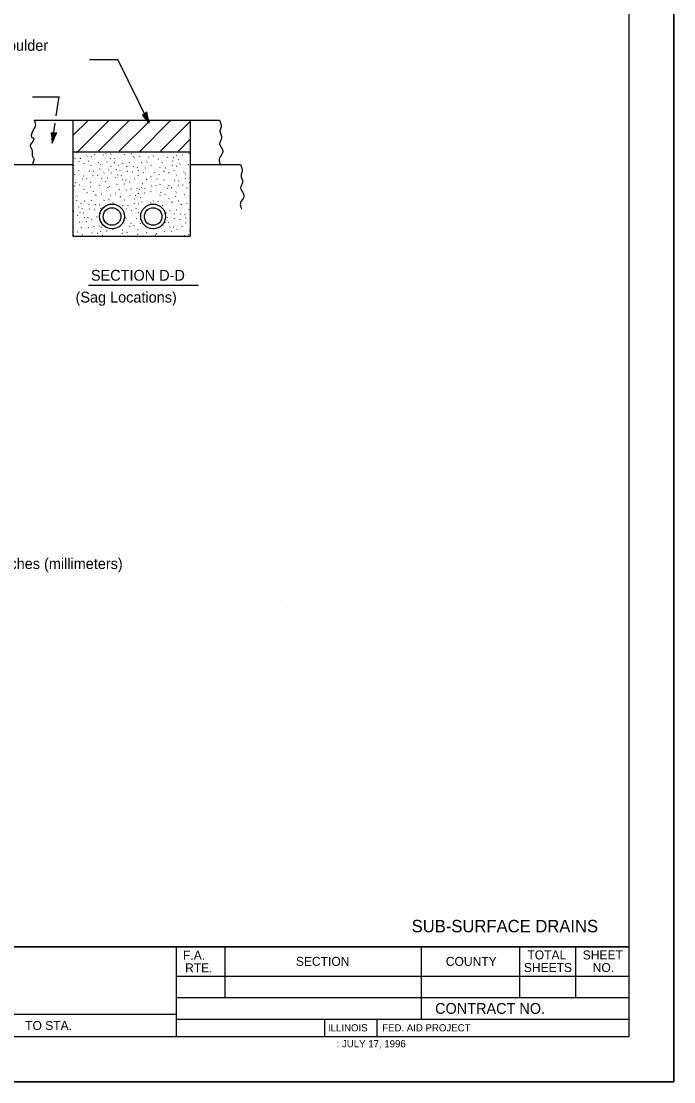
# Model space of a CAD drawing. Extents: x 600886 to 602246, y 1107 to 1547.
# Drawn here: x 602100.7 to 602245.6, y 1107 to 1342.5 of the extents above; entities that cross this region are included whole.
import ezdxf

# ---------------------------------------------------------------- set-up
doc = ezdxf.new("R2010")
doc.units = 0
for name, color, linetype in [('Design_EX_Roadway Notes', 7, 'Continuous'), ('Drainage_PR_Pipe Culvert', 7, 'Continuous'), ('Level 48', 7, 'Continuous'), ('Sheets_50 Reference Boundary', 7, 'Continuous'), ('Sheets_General Details', 7, 'Continuous'), ('Sheets_Printer Plotting Border', 7, 'Continuous')]:
    doc.layers.add(name, color=color, linetype=linetype)

msp = doc.modelspace()

# ---------------------------------------------------------------- linework, layer by layer
at = {"layer": 'Design_EX_Roadway Notes'}
for p, q in [((602115.82, 1334.01), (602122.11, 1334.01)), ((602129.04, 1319.92), (602122.11, 1334.01)), ((602103.16, 1325.73), (602109.11, 1325.73)), ((602108.45, 1321.5), (602109.11, 1325.73)), ((602107.51, 1315.46), (602108.2, 1319.86))]:
    msp.add_line(p, q, dxfattribs=at)
for points in [[(602128.12, 1321.92), (602127.62, 1321.6), (602128.27, 1320.87), (602129.04, 1319.92), (602128.76, 1321.21), (602128.58, 1322.37), (602128.12, 1321.92), (602127.82, 1321.66), (602128.69, 1320.65), (602128.46, 1322.12), (602128.11, 1321.71), (602128.43, 1321.2), (602128.32, 1321.79)], [(602107.9, 1317.63), (602107.31, 1317.65), (602107.42, 1316.69), (602107.51, 1315.46), (602108.01, 1316.68), (602108.54, 1317.73), (602107.9, 1317.63), (602107.5, 1317.59), (602107.63, 1316.26), (602108.3, 1317.59), (602107.77, 1317.46), (602107.74, 1316.86), (602107.98, 1317.41)]]:
    msp.add_lwpolyline(points, dxfattribs=at)
at = {"layer": 'Drainage_PR_Pipe Culvert'}
for p, q in [((602103.55, 1320.54), (602144.68, 1320.54)), ((602112.14, 1320.54), (602112.14, 1294.78)), ((602112.29, 1317.26), (602115.54, 1320.5)), ((602113.23, 1313.61), (602120.16, 1320.53)), ((602117.85, 1313.65), (602124.58, 1320.38)), ((602122.44, 1313.65), (602129.28, 1320.49)), ((602126.97, 1313.61), (602133.76, 1320.39)), ((602131.61, 1313.67), (602138.13, 1320.18)), ((602138.15, 1320.54), (602138.15, 1294.78)), ((602135.55, 1313.67), (602138.12, 1316.24)), ((602112.14, 1313.55), (602138.15, 1313.55)), ((602112.54, 1312.06), (602112.62, 1312.13)), ((602112.96, 1313.27), (602113.04, 1313.34)), ((602113.78, 1312.03), (602113.86, 1312.1)), ((602115.23, 1312.56), (602115.31, 1312.64)), ((602116.19, 1312.41), (602116.26, 1312.49)), ((602116.94, 1312.86), (602117.02, 1312.94)), ((602118.85, 1312.78), (602118.92, 1312.86)), ((602119.44, 1313.07), (602119.52, 1313.14)), ((602120.41, 1311.98), (602120.49, 1312.05)), ((602120.49, 1312.97), (602120.57, 1313.05)), ((602121.41, 1312.05), (602121.48, 1312.13)), ((602123.62, 1312.82), (602123.7, 1312.9)), ((602125.07, 1313.07), (602125.15, 1313.14)), ((602125.59, 1312.31), (602125.66, 1312.38)), ((602125.65, 1312.31), (602125.72, 1312.38)), ((602126.92, 1312.49), (602127, 1312.57)), ((602128.86, 1312.31), (602128.94, 1312.38)), ((602129.98, 1312.52), (602130.06, 1312.6)), ((602130.83, 1313.49), (602130.88, 1313.55)), ((602132.34, 1313.43), (602132.42, 1313.51)), ((602133.16, 1312.25), (602133.24, 1312.32)), ((602134.44, 1312.19), (602134.51, 1312.26)), ((602135.07, 1312.64), (602135.15, 1312.72)), ((602135.24, 1313.54), (602135.25, 1313.55)), ((602136.46, 1312.75), (602136.53, 1312.83)), ((602137.85, 1313.04), (602137.93, 1313.11)), ((602099.02, 1310.7), (602112.14, 1310.7)), ((602112.25, 1310.5), (602112.33, 1310.58)), ((602113.44, 1311.32), (602113.51, 1311.39)), ((602114.55, 1310.95), (602114.62, 1311.03)), ((602115.59, 1311.47), (602115.66, 1311.55)), ((602116.12, 1310.48), (602116.2, 1310.55)), ((602117.82, 1311.08), (602117.89, 1311.16)), ((602118.11, 1309.68), (602118.19, 1309.76)), ((602118.19, 1310.67), (602118.27, 1310.75)), ((602119.64, 1311.21), (602119.72, 1311.28)), ((602120.56, 1310.29), (602120.64, 1310.37)), ((602121.33, 1311.06), (602121.41, 1311.14)), ((602121.75, 1309.62), (602121.83, 1309.7)), ((602122.29, 1310.4), (602122.36, 1310.48)), ((602123.13, 1310.94), (602123.21, 1311.02)), ((602124.1, 1310.22), (602124.18, 1310.3)), ((602124.62, 1311.1), (602124.7, 1311.17)), ((602125.53, 1310.19), (602125.6, 1310.26)), ((602126.44, 1310.07), (602126.51, 1310.14)), ((602127.38, 1311.13), (602127.45, 1311.2)), ((602128.16, 1309.92), (602128.24, 1309.99)), ((602128.53, 1311.25), (602128.6, 1311.32)), ((602129.41, 1310.49), (602129.48, 1310.57)), ((602131.07, 1311.92), (602131.15, 1311.99)), ((602131.46, 1309.95), (602131.54, 1310.02)), ((602131.89, 1311.16), (602131.97, 1311.23)), ((602132.71, 1309.92), (602132.78, 1309.99)), ((602134.16, 1310.45), (602134.23, 1310.53)), ((602134.23, 1311.44), (602134.31, 1311.52)), ((602135.11, 1310.3), (602135.19, 1310.37)), ((602135.54, 1311.75), (602135.61, 1311.83)), ((602135.87, 1310.75), (602135.94, 1310.83)), ((602137.77, 1310.67), (602137.85, 1310.74)), ((602138.15, 1310.7), (602149.37, 1310.7)), ((602112.5, 1308.38), (602112.57, 1308.45)), ((602113.4, 1309.32), (602113.47, 1309.39)), ((602114.21, 1307.48), (602114.29, 1307.55)), ((602114.48, 1308.11), (602114.56, 1308.19)), ((602115.14, 1307.62), (602115.21, 1307.69)), ((602115.76, 1309.2), (602115.83, 1309.28)), ((602116.59, 1308.15), (602116.66, 1308.23)), ((602116.66, 1309.14), (602116.74, 1309.22)), ((602117.58, 1308.23), (602117.66, 1308.3)), ((602118.51, 1307.54), (602118.59, 1307.61)), ((602119.03, 1308.76), (602119.11, 1308.84)), ((602119.85, 1307.66), (602119.92, 1307.73)), ((602120.06, 1309.44), (602120.14, 1309.52)), ((602120.67, 1308.78), (602120.74, 1308.86)), ((602121.57, 1307.75), (602121.65, 1307.82)), ((602122.06, 1308.35), (602122.14, 1308.43)), ((602122.53, 1309.37), (602122.6, 1309.45)), ((602122.85, 1308.29), (602122.92, 1308.37)), ((602123.12, 1307.29), (602123.2, 1307.37)), ((602123.88, 1307.26), (602123.95, 1307.34)), ((602124.16, 1309.19), (602124.24, 1309.26)), ((602125.35, 1308.98), (602125.42, 1309.05)), ((602125.8, 1307.43), (602125.88, 1307.51)), ((602126.59, 1308.22), (602126.67, 1308.3)), ((602126.65, 1309.31), (602126.72, 1309.39)), ((602127.8, 1308.83), (602127.88, 1308.9)), ((602128.51, 1307.36), (602128.59, 1307.43)), ((602129.44, 1307.98), (602129.51, 1308.05)), ((602130.19, 1308.86), (602130.27, 1308.93)), ((602130.79, 1307.45), (602130.86, 1307.52)), ((602131.18, 1308.39), (602131.26, 1308.46)), ((602132.36, 1309.21), (602132.44, 1309.28)), ((602133.47, 1308.84), (602133.55, 1308.92)), ((602134.51, 1309.36), (602134.59, 1309.43)), ((602135.05, 1308.36), (602135.12, 1308.44)), ((602136.74, 1308.97), (602136.82, 1309.05)), ((602137.04, 1307.57), (602137.12, 1307.64)), ((602137.12, 1308.56), (602137.19, 1308.64)), ((602112.52, 1305.9), (602112.59, 1305.98)), ((602112.64, 1306.63), (602112.71, 1306.7)), ((602113.61, 1306.09), (602113.69, 1306.17)), ((602114.53, 1305.17), (602114.6, 1305.25)), ((602115.98, 1305.71), (602116.05, 1305.78)), ((602116.05, 1306.7), (602116.13, 1306.78)), ((602117.94, 1306.05), (602118.02, 1306.13)), ((602119.39, 1306.84), (602119.47, 1306.92)), ((602119.91, 1305.54), (602119.98, 1305.61)), ((602120.21, 1305.84), (602120.29, 1305.92)), ((602121.91, 1306.26), (602121.98, 1306.34)), ((602122.42, 1305.08), (602122.5, 1305.16)), ((602123.5, 1306.34), (602123.58, 1306.42)), ((602123.94, 1305.02), (602124.01, 1305.1)), ((602124.69, 1306.81), (602124.77, 1306.89)), ((602125.09, 1305.26), (602125.17, 1305.34)), ((602126.36, 1305.39), (602126.44, 1305.46)), ((602126.83, 1305.13), (602126.91, 1305.21)), ((602127.28, 1305.58), (602127.36, 1305.66)), ((602127.53, 1306.43), (602127.6, 1306.51)), ((602128.12, 1305.33), (602128.2, 1305.41)), ((602129.58, 1305.87), (602129.65, 1305.94)), ((602130.57, 1305.94), (602130.65, 1306.02)), ((602131.42, 1306.27), (602131.5, 1306.34)), ((602132.32, 1307.21), (602132.4, 1307.28)), ((602133.14, 1305.36), (602133.21, 1305.44)), ((602133.41, 1306), (602133.49, 1306.08)), ((602134.06, 1305.51), (602134.14, 1305.58)), ((602134.68, 1307.09), (602134.76, 1307.17)), ((602135.51, 1306.04), (602135.59, 1306.12)), ((602135.59, 1307.03), (602135.67, 1307.11)), ((602136.51, 1306.12), (602136.58, 1306.19)), ((602137.44, 1305.42), (602137.52, 1305.5)), ((602137.96, 1306.65), (602138.04, 1306.73)), ((602112.14, 1304.62), (602112.16, 1304.64)), ((602112.92, 1302.65), (602113, 1302.73)), ((602113, 1303.65), (602113.08, 1303.72)), ((602114.73, 1302.54), (602114.8, 1302.61)), ((602115.21, 1304.42), (602115.29, 1304.49)), ((602116.21, 1302.69), (602116.29, 1302.77)), ((602116.67, 1304.66), (602116.74, 1304.73)), ((602117.18, 1303.9), (602117.26, 1303.98)), ((602117.24, 1303.9), (602117.32, 1303.98)), ((602118.51, 1304.08), (602118.59, 1304.16)), ((602118.97, 1302.72), (602119.05, 1302.8)), ((602120.12, 1302.84), (602120.2, 1302.92)), ((602120.45, 1303.9), (602120.53, 1303.98)), ((602121.57, 1304.11), (602121.65, 1304.19)), ((602122.66, 1303.51), (602122.74, 1303.58)), ((602123.48, 1302.75), (602123.56, 1302.83)), ((602124.76, 1303.84), (602124.83, 1303.92)), ((602125.83, 1303.04), (602125.9, 1303.11)), ((602126.03, 1303.78), (602126.1, 1303.86)), ((602126.66, 1304.23), (602126.74, 1304.31)), ((602127.13, 1303.34), (602127.2, 1303.42)), ((602128.05, 1304.34), (602128.13, 1304.42)), ((602129.45, 1304.63), (602129.52, 1304.71)), ((602129.96, 1302.55), (602130.03, 1302.62)), ((602131.44, 1303.79), (602131.52, 1303.87)), ((602131.56, 1304.52), (602131.64, 1304.59)), ((602132.54, 1303.98), (602132.61, 1304.05)), ((602133.45, 1303.06), (602133.53, 1303.14)), ((602134.9, 1303.6), (602134.98, 1303.67)), ((602134.98, 1304.59), (602135.06, 1304.67)), ((602135.59, 1302.55), (602135.67, 1302.62)), ((602136.86, 1303.94), (602136.94, 1304.02)), ((602112.15, 1301.88), (602112.23, 1301.96)), ((602112.26, 1300.37), (602112.33, 1300.45)), ((602113.34, 1301.22), (602113.42, 1301.29)), ((602113.88, 1301.99), (602113.95, 1302.07)), ((602114.12, 1300.96), (602114.2, 1301.04)), ((602115.7, 1301.81), (602115.77, 1301.89)), ((602115.76, 1300.78), (602115.83, 1300.86)), ((602116.94, 1300.57), (602117.01, 1300.65)), ((602117.12, 1301.78), (602117.2, 1301.86)), ((602118.03, 1301.66), (602118.1, 1301.74)), ((602118.24, 1300.9), (602118.32, 1300.98)), ((602121, 1302.08), (602121.07, 1302.16)), ((602123.06, 1301.54), (602123.14, 1301.61)), ((602123.95, 1300.8), (602124.03, 1300.88)), ((602124.3, 1301.51), (602124.38, 1301.58)), ((602125.07, 1300.44), (602125.14, 1300.51)), ((602125.75, 1302.04), (602125.83, 1302.12)), ((602126.1, 1300.95), (602126.18, 1301.03)), ((602126.7, 1301.89), (602126.78, 1301.97)), ((602127.46, 1302.34), (602127.54, 1302.42)), ((602129.37, 1302.26), (602129.44, 1302.34)), ((602131.01, 1302.45), (602131.08, 1302.53)), ((602131.92, 1301.54), (602132, 1301.61)), ((602133.65, 1300.43), (602133.73, 1300.5)), ((602134.14, 1302.3), (602134.21, 1302.38)), ((602135.14, 1300.58), (602135.21, 1300.65)), ((602136.11, 1301.79), (602136.18, 1301.87)), ((602136.17, 1301.79), (602136.24, 1301.87)), ((602137.44, 1301.97), (602137.52, 1302.05)), ((602137.89, 1300.61), (602137.97, 1300.68)), ((602113.17, 1299.34), (602113.24, 1299.42)), ((602113.5, 1297.86), (602113.58, 1297.93)), ((602113.65, 1299.95), (602113.73, 1300.02)), ((602114.44, 1299.89), (602114.52, 1299.96)), ((602114.71, 1298.89), (602114.79, 1298.96)), ((602115.09, 1297.94), (602115.17, 1298.01)), ((602115.47, 1298.86), (602115.54, 1298.93)), ((602116.29, 1298.4), (602116.36, 1298.48)), ((602117.39, 1299.02), (602117.47, 1299.1)), ((602118.18, 1299.81), (602118.26, 1299.89)), ((602123.92, 1298.8), (602123.99, 1298.88)), ((602126.28, 1298.68), (602126.35, 1298.76)), ((602126.64, 1299.96), (602126.72, 1300.03)), ((602127.18, 1298.63), (602127.26, 1298.7)), ((602132.58, 1297.84), (602132.65, 1297.91)), ((602132.81, 1299.88), (602132.88, 1299.96)), ((602133.05, 1298.85), (602133.12, 1298.93)), ((602134.62, 1299.7), (602134.7, 1299.78)), ((602134.68, 1298.67), (602134.76, 1298.75)), ((602135.86, 1298.46), (602135.94, 1298.53)), ((602136.05, 1299.67), (602136.12, 1299.75)), ((602136.96, 1299.55), (602137.03, 1299.63)), ((602137.17, 1298.79), (602137.24, 1298.87)), ((602113.17, 1295.71), (602113.24, 1295.78)), ((602114.01, 1296.68), (602114.09, 1296.75)), ((602115.53, 1296.61), (602115.6, 1296.69)), ((602116.68, 1296.86), (602116.76, 1296.93)), ((602117.95, 1296.98), (602118.03, 1297.05)), ((602118.26, 1295.83), (602118.33, 1295.9)), ((602118.42, 1296.72), (602118.5, 1296.8)), ((602119.64, 1295.93), (602119.72, 1296.01)), ((602121.04, 1296.22), (602121.11, 1296.3)), ((602123.16, 1296.11), (602123.23, 1296.18)), ((602124.13, 1295.57), (602124.2, 1295.65)), ((602124.73, 1296.96), (602124.81, 1297.03)), ((602125, 1297.59), (602125.08, 1297.67)), ((602125.65, 1297.1), (602125.73, 1297.17)), ((602126.57, 1296.18), (602126.65, 1296.26)), ((602127.11, 1297.63), (602127.18, 1297.71)), ((602128.46, 1295.53), (602128.53, 1295.61)), ((602129.91, 1296.32), (602129.99, 1296.4)), ((602132.09, 1297.23), (602132.17, 1297.31)), ((602132.43, 1295.75), (602132.5, 1295.82)), ((602133.36, 1297.77), (602133.44, 1297.85)), ((602133.64, 1296.78), (602133.71, 1296.85)), ((602134.02, 1295.82), (602134.09, 1295.9)), ((602134.4, 1296.75), (602134.47, 1296.82)), ((602135.21, 1296.29), (602135.29, 1296.37)), ((602136.32, 1296.91), (602136.4, 1296.99)), ((602137.11, 1297.7), (602137.18, 1297.78)), ((602138.05, 1295.91), (602138.12, 1295.99)), ((602112.14, 1294.78), (602138.15, 1294.78)), ((602114.26, 1295.1), (602114.33, 1295.18)), ((602116.35, 1295.43), (602116.42, 1295.51)), ((602117.62, 1295.37), (602117.7, 1295.45)), ((602118.72, 1294.94), (602118.8, 1295.01)), ((602123.04, 1295.38), (602123.11, 1295.46)), ((602126.49, 1295.19), (602126.57, 1295.27)), ((602130.43, 1295.02), (602130.5, 1295.1)), ((602130.73, 1295.32), (602130.81, 1295.4)), ((602135.65, 1294.78), (602135.68, 1294.82)), ((602136.88, 1294.87), (602136.96, 1294.94)), ((602137.8, 1295.06), (602137.88, 1295.14))]:
    msp.add_line(p, q, dxfattribs=at)
for centre, radius in [((602120.83, 1299.16), 2.76), ((602120.83, 1299.16), 1.95), ((602129.95, 1299.16), 2.76), ((602129.95, 1299.16), 2.76), ((602129.95, 1299.16), 1.95)]:
    msp.add_circle(centre, radius, dxfattribs=at)
for points in [[(602103.55, 1320.54), (602103.78, 1319.22), (602103.2, 1318.19), (602103.2, 1316.59), (602103.32, 1316.59), (602103.2, 1315.79), (602102.63, 1314.99), (602103.09, 1313.85), (602103.09, 1312.71), (602103.43, 1312.02), (602103.32, 1311.22), (602103.2, 1310.77)], [(602144.68, 1320.54), (602145.02, 1318.99), (602144.79, 1318.19), (602145.14, 1316.59), (602144.68, 1315.33), (602145.25, 1314.19), (602145.36, 1313.28), (602144.68, 1312.14), (602144.68, 1311.22), (602144.91, 1310.65)], [(602149.37, 1310.7), (602149.71, 1309.15), (602149.48, 1308.35), (602149.83, 1306.75), (602149.37, 1305.49), (602149.94, 1304.35), (602150.06, 1303.44), (602149.37, 1302.3), (602149.37, 1301.38), (602149.6, 1300.81)]]:
    msp.add_spline(points, degree=3, dxfattribs=at)
at = {"layer": 'Level 48'}
msp.add_lwpolyline([(601565.56, 1546.98), (602245.56, 1546.98), (602245.56, 1106.98), (601565.56, 1106.98)], close=True, dxfattribs=at)
at = {"layer": 'Sheets_50 Reference Boundary'}
msp.add_lwpolyline([(601605.56, 1536.97), (602235.56, 1536.97), (602235.56, 1136.98), (601605.56, 1136.98)], close=True, dxfattribs=at)
at = {"layer": 'Sheets_General Details'}
for p, q in [((602245.56, 1106.98), (602245.56, 1546.98)), ((602115.6, 1283.87), (602140.03, 1283.87)), ((602159.71, 1212.53), (602159.71, 1212.53)), ((601605.56, 1136.98), (602235.56, 1136.98)), ((602135.05, 1136.98), (602135.05, 1116.98)), ((602145.85, 1136.98), (602145.85, 1125.67)), ((602189.45, 1136.98), (602189.45, 1120.87)), ((602211.29, 1136.98), (602211.29, 1125.67)), ((602223.71, 1136.98), (602223.71, 1125.67)), ((602135.05, 1130.47), (602235.56, 1130.47)), ((602135.05, 1125.67), (602235.56, 1125.67)), ((601981.05, 1121.98), (602135.05, 1121.98)), ((602135.05, 1120.87), (602235.56, 1120.87)), ((602167.99, 1120.87), (602167.99, 1116.98)), ((602179.59, 1120.87), (602179.59, 1116.98)), ((602245.56, 1106.98), (601565.56, 1106.98))]:
    msp.add_line(p, q, dxfattribs=at)
msp.add_lwpolyline([(601605.56, 1536.98), (602235.56, 1536.98), (602235.56, 1116.98), (601605.56, 1116.98)], close=True, dxfattribs=at)
at = {"layer": 'Sheets_Printer Plotting Border'}
msp.add_lwpolyline([(601565.56, 1106.98), (602245.56, 1106.98), (602245.56, 1546.98), (601565.56, 1546.98)], close=True, dxfattribs=at)

# ---------------------------------------------------------------- texts
at = {"layer": 'Design_EX_Roadway Notes'}
for s, p in [('Bituminous shoulder', (602077.55, 1335.96)), ('(Sag Locations)', (602112.72, 1280.04))]:
    msp.add_text(s, height=2.4, dxfattribs=at).set_placement(p)
at = {"layer": 'Sheets_General Details'}
for s, height, p in [('SECTION D-D', 2.4, (602116.14, 1284.9)), ('All dimensions are in inches (millimeters)', 2.4, (602065.05, 1220.86)), ('SUB-SURFACE DRAINS', 2.7588, (602187.35, 1140.18)), ('F.A.  ', 2, (602136.59, 1134.08)), ('TOTAL', 2, (602213.06, 1134.15)), ('SHEET', 2, (602225.35, 1134.15)), ('RTE.', 2, (602137.05, 1131.28)), ('SECTION', 2, (602161.65, 1132.72)), ('COUNTY', 2, (602194.94, 1132.72)), ('SHEETS', 2, (602212.27, 1131.35)), ('NO.', 2, (602227.56, 1131.35)), ('CONTRACT NO.      ', 2.4, (602192.56, 1122.07)), ('TO STA.', 2, (602101.53, 1118.48)), ('ILLINOIS', 1.6, (602168.78, 1118.17)), ('FED. AID PROJECT', 1.6, (602180.81, 1118.17)), (': JULY 17, 1996', 1.5996, (602170.7, 1114.64))]:
    msp.add_text(s, height=height, dxfattribs=at).set_placement(p)

doc.saveas('drawing.dxf')
